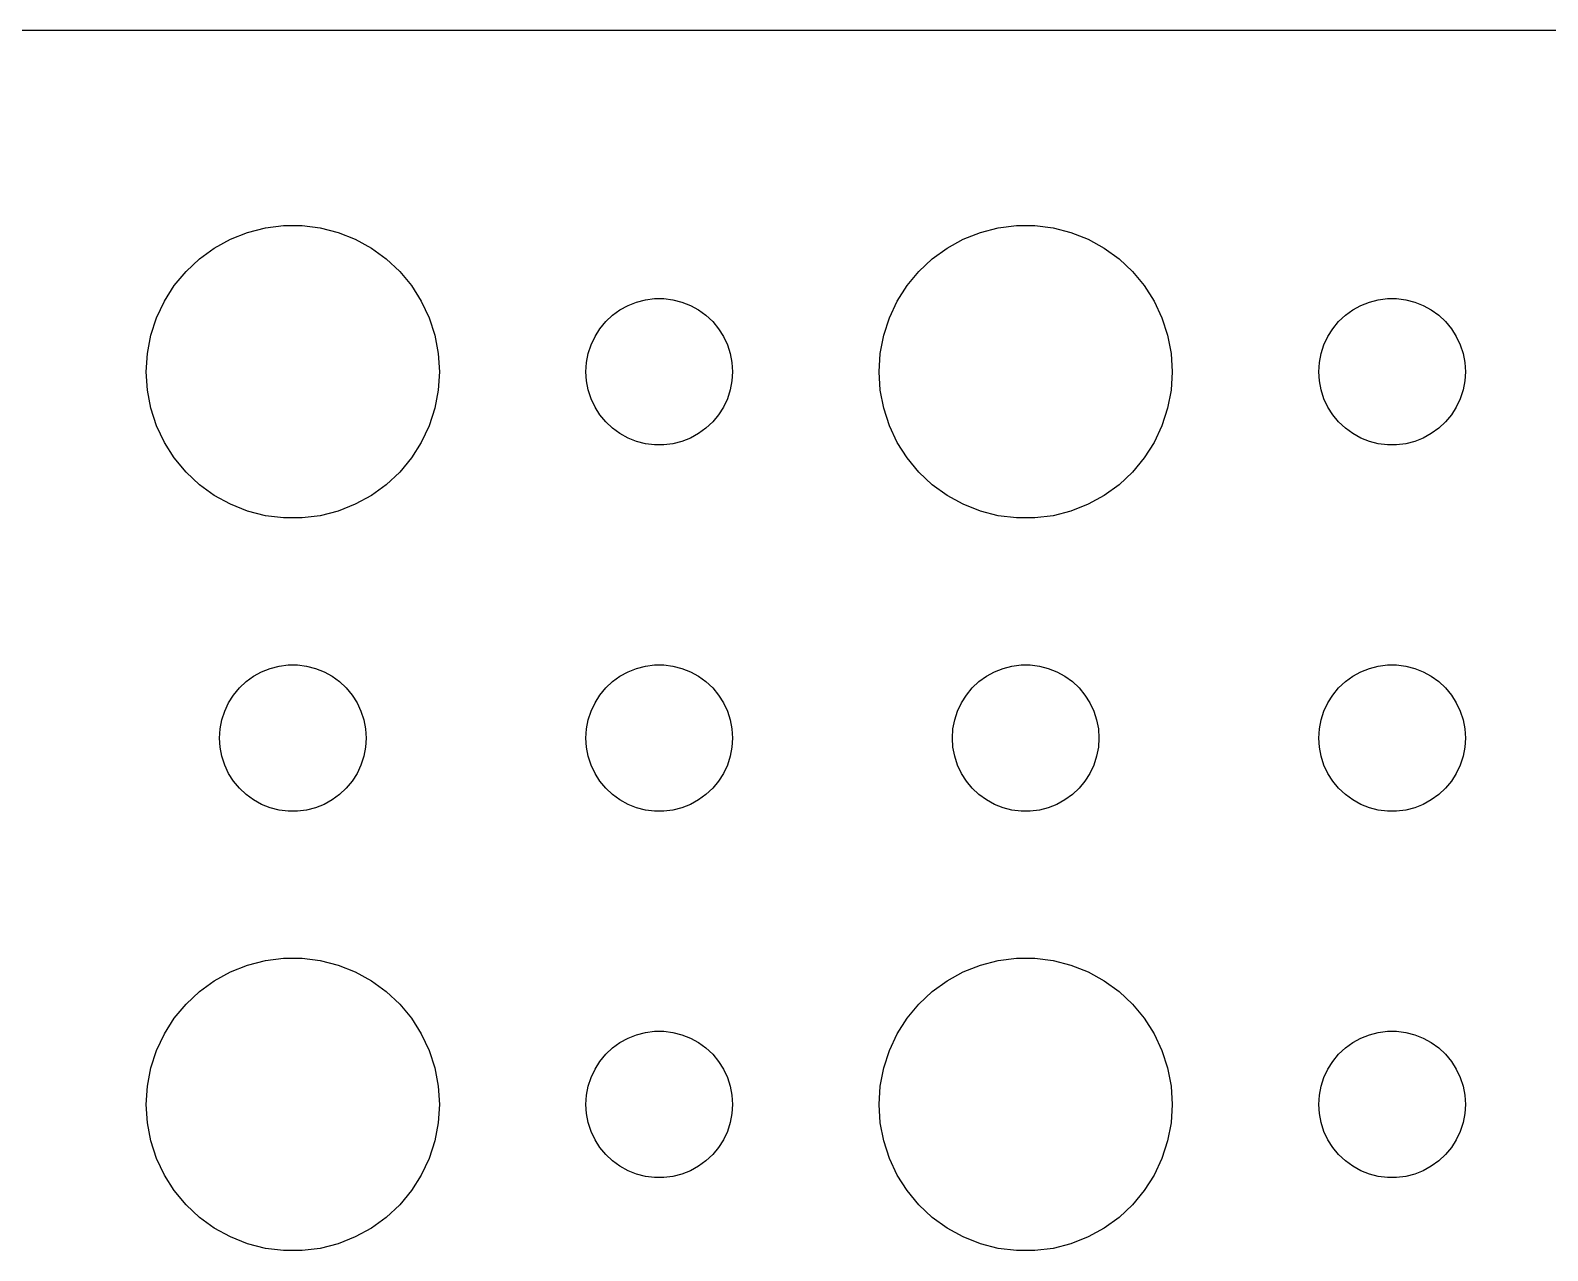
# Model space of a CAD drawing. Header units: metres. Extents: x -134 to 134, y 62 to 166.
# Drawn here: x -102.87 to -71.81, y 141.01 to 165.99 of the extents above; entities that cross this region are included whole.
import ezdxf

# ---------------------------------------------------------------- set-up
doc = ezdxf.new("R2010")
doc.units = ezdxf.units.M

msp = doc.modelspace()

# ---------------------------------------------------------------- linework, layer by layer
for p, q in [((129.814, 165.99), (-129.814, 165.99)), ((-98.7773, 161.714), (-98.427, 161.853)), ((-98.427, 161.853), (-98.0621, 161.947)), ((-98.0621, 161.947), (-97.6884, 161.994)), ((-97.6884, 161.994), (-97.3116, 161.994)), ((-97.3116, 161.994), (-96.9379, 161.947)), ((-96.9379, 161.947), (-96.573, 161.853)), ((-96.573, 161.853), (-96.2227, 161.714)), ((-83.7773, 161.714), (-83.427, 161.853)), ((-83.427, 161.853), (-83.0621, 161.947)), ((-83.0621, 161.947), (-82.6884, 161.994)), ((-82.6884, 161.994), (-82.3116, 161.994)), ((-82.3116, 161.994), (-81.9379, 161.947)), ((-81.9379, 161.947), (-81.573, 161.853)), ((-81.573, 161.853), (-81.2227, 161.714)), ((-99.4123, 161.312), (-99.1075, 161.533)), ((-99.1075, 161.533), (-98.7773, 161.714)), ((-96.2227, 161.714), (-95.8925, 161.533)), ((-95.8925, 161.533), (-95.5877, 161.312)), ((-84.4123, 161.312), (-84.1075, 161.533)), ((-84.1075, 161.533), (-83.7773, 161.714)), ((-81.2227, 161.714), (-80.8925, 161.533)), ((-80.8925, 161.533), (-80.5877, 161.312)), ((-99.6869, 161.054), (-99.4123, 161.312)), ((-95.5877, 161.312), (-95.3131, 161.054)), ((-84.6869, 161.054), (-84.4123, 161.312)), ((-80.5877, 161.312), (-80.3131, 161.054)), ((-99.927, 160.763), (-99.6869, 161.054)), ((-95.3131, 161.054), (-95.073, 160.763)), ((-84.927, 160.763), (-84.6869, 161.054)), ((-80.3131, 161.054), (-80.073, 160.763)), ((-100.129, 160.445), (-99.927, 160.763)), ((-95.073, 160.763), (-94.8711, 160.445)), ((-85.1289, 160.445), (-84.927, 160.763)), ((-80.073, 160.763), (-79.8711, 160.445)), ((-100.289, 160.104), (-100.129, 160.445)), ((-94.8711, 160.445), (-94.7107, 160.104)), ((-90.9561, 160.156), (-90.8037, 160.266)), ((-90.8037, 160.266), (-90.6387, 160.357)), ((-90.6387, 160.357), (-90.4635, 160.427)), ((-90.4635, 160.427), (-90.2811, 160.473)), ((-90.2811, 160.473), (-90.0942, 160.497)), ((-90.0942, 160.497), (-89.9058, 160.497)), ((-89.9058, 160.497), (-89.7189, 160.473)), ((-89.7189, 160.473), (-89.5365, 160.427)), ((-89.5365, 160.427), (-89.3613, 160.357)), ((-89.3613, 160.357), (-89.1963, 160.266)), ((-89.1963, 160.266), (-89.0439, 160.156)), ((-85.2893, 160.104), (-85.1289, 160.445)), ((-79.8711, 160.445), (-79.7107, 160.104)), ((-75.9561, 160.156), (-75.8037, 160.266)), ((-75.8037, 160.266), (-75.6387, 160.357)), ((-75.6387, 160.357), (-75.4635, 160.427)), ((-75.4635, 160.427), (-75.2811, 160.473)), ((-75.2811, 160.473), (-75.0942, 160.497)), ((-75.0942, 160.497), (-74.9058, 160.497)), ((-74.9058, 160.497), (-74.7189, 160.473)), ((-74.7189, 160.473), (-74.5365, 160.427)), ((-74.5365, 160.427), (-74.3613, 160.357)), ((-74.3613, 160.357), (-74.1963, 160.266)), ((-74.1963, 160.266), (-74.0439, 160.156)), ((-100.406, 159.746), (-100.289, 160.104)), ((-94.7107, 160.104), (-94.5943, 159.746)), ((-91.2135, 159.882), (-91.0934, 160.027)), ((-91.0934, 160.027), (-90.9561, 160.156)), ((-89.0439, 160.156), (-88.9065, 160.027)), ((-88.9065, 160.027), (-88.7865, 159.882)), ((-85.4057, 159.746), (-85.2893, 160.104)), ((-79.7107, 160.104), (-79.5943, 159.746)), ((-76.2135, 159.882), (-76.0934, 160.027)), ((-76.0934, 160.027), (-75.9561, 160.156)), ((-74.0439, 160.156), (-73.9065, 160.027)), ((-73.9065, 160.027), (-73.7865, 159.882)), ((-100.476, 159.376), (-100.406, 159.746)), ((-94.5943, 159.746), (-94.5237, 159.376)), ((-91.3947, 159.552), (-91.3145, 159.723)), ((-91.3145, 159.723), (-91.2135, 159.882)), ((-88.7865, 159.882), (-88.6855, 159.723)), ((-88.6855, 159.723), (-88.6053, 159.552)), ((-85.4763, 159.376), (-85.4057, 159.746)), ((-79.5943, 159.746), (-79.5237, 159.376)), ((-76.3947, 159.552), (-76.3145, 159.723)), ((-76.3145, 159.723), (-76.2135, 159.882)), ((-73.7865, 159.882), (-73.6855, 159.723)), ((-73.6855, 159.723), (-73.6053, 159.552)), ((-100.5, 159), (-100.476, 159.376)), ((-94.5237, 159.376), (-94.5, 159)), ((-91.4882, 159.188), (-91.4529, 159.373)), ((-91.4529, 159.373), (-91.3947, 159.552)), ((-88.6053, 159.552), (-88.5471, 159.373)), ((-88.5471, 159.373), (-88.5118, 159.188)), ((-85.5, 159), (-85.4763, 159.376)), ((-79.5237, 159.376), (-79.5, 159)), ((-76.4882, 159.188), (-76.4529, 159.373)), ((-76.4529, 159.373), (-76.3947, 159.552)), ((-73.6053, 159.552), (-73.5471, 159.373)), ((-73.5471, 159.373), (-73.5118, 159.188)), ((-91.5, 159), (-91.4882, 159.188)), ((-88.5118, 159.188), (-88.5, 159)), ((-76.5, 159), (-76.4882, 159.188)), ((-73.5118, 159.188), (-73.5, 159)), ((-100.476, 158.624), (-100.5, 159)), ((-94.5, 159), (-94.5237, 158.624)), ((-91.4882, 158.812), (-91.5, 159)), ((-91.4529, 158.627), (-91.4882, 158.812)), ((-88.5118, 158.812), (-88.5471, 158.627)), ((-88.5, 159), (-88.5118, 158.812)), ((-85.4763, 158.624), (-85.5, 159)), ((-79.5, 159), (-79.5237, 158.624)), ((-76.4882, 158.812), (-76.5, 159)), ((-76.4529, 158.627), (-76.4882, 158.812)), ((-73.5118, 158.812), (-73.5471, 158.627)), ((-73.5, 159), (-73.5118, 158.812)), ((-100.406, 158.254), (-100.476, 158.624)), ((-94.5237, 158.624), (-94.5943, 158.254)), ((-91.3947, 158.448), (-91.4529, 158.627)), ((-91.3145, 158.277), (-91.3947, 158.448)), ((-88.6053, 158.448), (-88.6855, 158.277)), ((-88.5471, 158.627), (-88.6053, 158.448)), ((-85.4057, 158.254), (-85.4763, 158.624)), ((-79.5237, 158.624), (-79.5943, 158.254)), ((-76.3947, 158.448), (-76.4529, 158.627)), ((-76.3145, 158.277), (-76.3947, 158.448)), ((-73.6053, 158.448), (-73.6855, 158.277)), ((-73.5471, 158.627), (-73.6053, 158.448)), ((-100.289, 157.896), (-100.406, 158.254)), ((-94.5943, 158.254), (-94.7107, 157.896)), ((-91.2135, 158.118), (-91.3145, 158.277)), ((-91.0934, 157.973), (-91.2135, 158.118)), ((-88.7865, 158.118), (-88.9065, 157.973)), ((-88.6855, 158.277), (-88.7865, 158.118)), ((-85.2893, 157.896), (-85.4057, 158.254)), ((-79.5943, 158.254), (-79.7107, 157.896)), ((-76.2135, 158.118), (-76.3145, 158.277)), ((-76.0934, 157.973), (-76.2135, 158.118)), ((-73.7865, 158.118), (-73.9065, 157.973)), ((-73.6855, 158.277), (-73.7865, 158.118)), ((-100.129, 157.555), (-100.289, 157.896)), ((-94.7107, 157.896), (-94.8711, 157.555)), ((-90.9561, 157.844), (-91.0934, 157.973)), ((-90.8037, 157.734), (-90.9561, 157.844)), ((-89.0439, 157.844), (-89.1963, 157.734)), ((-88.9065, 157.973), (-89.0439, 157.844)), ((-85.1289, 157.555), (-85.2893, 157.896)), ((-79.7107, 157.896), (-79.8711, 157.555)), ((-75.9561, 157.844), (-76.0934, 157.973)), ((-75.8037, 157.734), (-75.9561, 157.844)), ((-74.0439, 157.844), (-74.1963, 157.734)), ((-73.9065, 157.973), (-74.0439, 157.844)), ((-99.927, 157.237), (-100.129, 157.555)), ((-94.8711, 157.555), (-95.073, 157.237)), ((-90.6387, 157.643), (-90.8037, 157.734)), ((-90.4635, 157.573), (-90.6387, 157.643)), ((-90.2811, 157.527), (-90.4635, 157.573)), ((-90.0942, 157.503), (-90.2811, 157.527)), ((-89.9058, 157.503), (-90.0942, 157.503)), ((-89.7189, 157.527), (-89.9058, 157.503)), ((-89.5365, 157.573), (-89.7189, 157.527)), ((-89.3613, 157.643), (-89.5365, 157.573)), ((-89.1963, 157.734), (-89.3613, 157.643)), ((-84.927, 157.237), (-85.1289, 157.555)), ((-79.8711, 157.555), (-80.073, 157.237)), ((-75.6387, 157.643), (-75.8037, 157.734)), ((-75.4635, 157.573), (-75.6387, 157.643)), ((-75.2811, 157.527), (-75.4635, 157.573)), ((-75.0942, 157.503), (-75.2811, 157.527)), ((-74.9058, 157.503), (-75.0942, 157.503)), ((-74.7189, 157.527), (-74.9058, 157.503)), ((-74.5365, 157.573), (-74.7189, 157.527)), ((-74.3613, 157.643), (-74.5365, 157.573)), ((-74.1963, 157.734), (-74.3613, 157.643)), ((-99.6869, 156.946), (-99.927, 157.237)), ((-95.073, 157.237), (-95.3131, 156.946)), ((-84.6869, 156.946), (-84.927, 157.237)), ((-80.073, 157.237), (-80.3131, 156.946)), ((-99.4123, 156.688), (-99.6869, 156.946)), ((-95.3131, 156.946), (-95.5877, 156.688)), ((-84.4123, 156.688), (-84.6869, 156.946)), ((-80.3131, 156.946), (-80.5877, 156.688)), ((-99.1075, 156.467), (-99.4123, 156.688)), ((-95.5877, 156.688), (-95.8925, 156.467)), ((-84.1075, 156.467), (-84.4123, 156.688)), ((-80.5877, 156.688), (-80.8925, 156.467)), ((-98.7773, 156.286), (-99.1075, 156.467)), ((-98.427, 156.147), (-98.7773, 156.286)), ((-96.2227, 156.286), (-96.573, 156.147)), ((-95.8925, 156.467), (-96.2227, 156.286)), ((-83.7773, 156.286), (-84.1075, 156.467)), ((-83.427, 156.147), (-83.7773, 156.286)), ((-81.2227, 156.286), (-81.573, 156.147)), ((-80.8925, 156.467), (-81.2227, 156.286)), ((-98.0621, 156.053), (-98.427, 156.147)), ((-97.6884, 156.006), (-98.0621, 156.053)), ((-97.3116, 156.006), (-97.6884, 156.006)), ((-96.9379, 156.053), (-97.3116, 156.006)), ((-96.573, 156.147), (-96.9379, 156.053)), ((-83.0621, 156.053), (-83.427, 156.147)), ((-82.6884, 156.006), (-83.0621, 156.053)), ((-82.3116, 156.006), (-82.6884, 156.006)), ((-81.9379, 156.053), (-82.3116, 156.006)), ((-81.573, 156.147), (-81.9379, 156.053)), ((-98.3037, 152.766), (-98.1387, 152.857)), ((-98.1387, 152.857), (-97.9635, 152.927)), ((-97.9635, 152.927), (-97.7811, 152.973)), ((-97.7811, 152.973), (-97.5942, 152.997)), ((-97.5942, 152.997), (-97.4058, 152.997)), ((-97.4058, 152.997), (-97.2189, 152.973)), ((-97.2189, 152.973), (-97.0365, 152.927)), ((-97.0365, 152.927), (-96.8613, 152.857)), ((-96.8613, 152.857), (-96.6963, 152.766)), ((-90.8037, 152.766), (-90.6387, 152.857)), ((-90.6387, 152.857), (-90.4635, 152.927)), ((-90.4635, 152.927), (-90.2811, 152.973)), ((-90.2811, 152.973), (-90.0942, 152.997)), ((-90.0942, 152.997), (-89.9058, 152.997)), ((-89.9058, 152.997), (-89.7189, 152.973)), ((-89.7189, 152.973), (-89.5365, 152.927)), ((-89.5365, 152.927), (-89.3613, 152.857)), ((-89.3613, 152.857), (-89.1963, 152.766)), ((-83.3037, 152.766), (-83.1387, 152.857)), ((-83.1387, 152.857), (-82.9635, 152.927)), ((-82.9635, 152.927), (-82.7811, 152.973)), ((-82.7811, 152.973), (-82.5942, 152.997)), ((-82.5942, 152.997), (-82.4058, 152.997)), ((-82.4058, 152.997), (-82.2189, 152.973)), ((-82.2189, 152.973), (-82.0365, 152.927)), ((-82.0365, 152.927), (-81.8613, 152.857)), ((-81.8613, 152.857), (-81.6963, 152.766)), ((-75.8037, 152.766), (-75.6387, 152.857)), ((-75.6387, 152.857), (-75.4635, 152.927)), ((-75.4635, 152.927), (-75.2811, 152.973)), ((-75.2811, 152.973), (-75.0942, 152.997)), ((-75.0942, 152.997), (-74.9058, 152.997)), ((-74.9058, 152.997), (-74.7189, 152.973)), ((-74.7189, 152.973), (-74.5365, 152.927)), ((-74.5365, 152.927), (-74.3613, 152.857)), ((-74.3613, 152.857), (-74.1963, 152.766)), ((-98.7135, 152.382), (-98.5934, 152.527)), ((-98.5934, 152.527), (-98.4561, 152.656)), ((-98.4561, 152.656), (-98.3037, 152.766)), ((-96.6963, 152.766), (-96.5439, 152.656)), ((-96.5439, 152.656), (-96.4065, 152.527)), ((-96.4065, 152.527), (-96.2865, 152.382)), ((-91.2135, 152.382), (-91.0934, 152.527)), ((-91.0934, 152.527), (-90.9561, 152.656)), ((-90.9561, 152.656), (-90.8037, 152.766)), ((-89.1963, 152.766), (-89.0439, 152.656)), ((-89.0439, 152.656), (-88.9065, 152.527)), ((-88.9065, 152.527), (-88.7865, 152.382)), ((-83.7135, 152.382), (-83.5934, 152.527)), ((-83.5934, 152.527), (-83.4561, 152.656)), ((-83.4561, 152.656), (-83.3037, 152.766)), ((-81.6963, 152.766), (-81.5439, 152.656)), ((-81.5439, 152.656), (-81.4065, 152.527)), ((-81.4065, 152.527), (-81.2865, 152.382)), ((-76.2135, 152.382), (-76.0934, 152.527)), ((-76.0934, 152.527), (-75.9561, 152.656)), ((-75.9561, 152.656), (-75.8037, 152.766)), ((-74.1963, 152.766), (-74.0439, 152.656)), ((-74.0439, 152.656), (-73.9065, 152.527)), ((-73.9065, 152.527), (-73.7865, 152.382)), ((-98.8947, 152.052), (-98.8145, 152.223)), ((-98.8145, 152.223), (-98.7135, 152.382)), ((-96.2865, 152.382), (-96.1855, 152.223)), ((-96.1855, 152.223), (-96.1053, 152.052)), ((-91.3947, 152.052), (-91.3145, 152.223)), ((-91.3145, 152.223), (-91.2135, 152.382)), ((-88.7865, 152.382), (-88.6855, 152.223)), ((-88.6855, 152.223), (-88.6053, 152.052)), ((-83.8947, 152.052), (-83.8145, 152.223)), ((-83.8145, 152.223), (-83.7135, 152.382)), ((-81.2865, 152.382), (-81.1855, 152.223)), ((-81.1855, 152.223), (-81.1053, 152.052)), ((-76.3947, 152.052), (-76.3145, 152.223)), ((-76.3145, 152.223), (-76.2135, 152.382)), ((-73.7865, 152.382), (-73.6855, 152.223)), ((-73.6855, 152.223), (-73.6053, 152.052)), ((-98.9529, 151.873), (-98.8947, 152.052)), ((-96.1053, 152.052), (-96.0471, 151.873)), ((-91.4529, 151.873), (-91.3947, 152.052)), ((-88.6053, 152.052), (-88.5471, 151.873)), ((-83.9529, 151.873), (-83.8947, 152.052)), ((-81.1053, 152.052), (-81.0471, 151.873)), ((-76.4529, 151.873), (-76.3947, 152.052)), ((-73.6053, 152.052), (-73.5471, 151.873)), ((-99, 151.5), (-98.9882, 151.688)), ((-98.9882, 151.688), (-98.9529, 151.873)), ((-96.0471, 151.873), (-96.0118, 151.688)), ((-96.0118, 151.688), (-96, 151.5)), ((-91.5, 151.5), (-91.4882, 151.688)), ((-91.4882, 151.688), (-91.4529, 151.873)), ((-88.5471, 151.873), (-88.5118, 151.688)), ((-88.5118, 151.688), (-88.5, 151.5)), ((-84, 151.5), (-83.9882, 151.688)), ((-83.9882, 151.688), (-83.9529, 151.873)), ((-81.0471, 151.873), (-81.0118, 151.688)), ((-81.0118, 151.688), (-81, 151.5)), ((-76.5, 151.5), (-76.4882, 151.688)), ((-76.4882, 151.688), (-76.4529, 151.873)), ((-73.5471, 151.873), (-73.5118, 151.688)), ((-73.5118, 151.688), (-73.5, 151.5)), ((-98.9882, 151.312), (-99, 151.5)), ((-98.9529, 151.127), (-98.9882, 151.312)), ((-96.0118, 151.312), (-96.0471, 151.127)), ((-96, 151.5), (-96.0118, 151.312)), ((-91.4882, 151.312), (-91.5, 151.5)), ((-91.4529, 151.127), (-91.4882, 151.312)), ((-88.5118, 151.312), (-88.5471, 151.127)), ((-88.5, 151.5), (-88.5118, 151.312)), ((-83.9882, 151.312), (-84, 151.5)), ((-83.9529, 151.127), (-83.9882, 151.312)), ((-81.0118, 151.312), (-81.0471, 151.127)), ((-81, 151.5), (-81.0118, 151.312)), ((-76.4882, 151.312), (-76.5, 151.5)), ((-76.4529, 151.127), (-76.4882, 151.312)), ((-73.5118, 151.312), (-73.5471, 151.127)), ((-73.5, 151.5), (-73.5118, 151.312)), ((-98.8947, 150.948), (-98.9529, 151.127)), ((-98.8145, 150.777), (-98.8947, 150.948)), ((-96.1053, 150.948), (-96.1855, 150.777)), ((-96.0471, 151.127), (-96.1053, 150.948)), ((-91.3947, 150.948), (-91.4529, 151.127)), ((-91.3145, 150.777), (-91.3947, 150.948)), ((-88.6053, 150.948), (-88.6855, 150.777)), ((-88.5471, 151.127), (-88.6053, 150.948)), ((-83.8947, 150.948), (-83.9529, 151.127)), ((-83.8145, 150.777), (-83.8947, 150.948)), ((-81.1053, 150.948), (-81.1855, 150.777)), ((-81.0471, 151.127), (-81.1053, 150.948)), ((-76.3947, 150.948), (-76.4529, 151.127)), ((-76.3145, 150.777), (-76.3947, 150.948)), ((-73.6053, 150.948), (-73.6855, 150.777)), ((-73.5471, 151.127), (-73.6053, 150.948)), ((-98.7135, 150.618), (-98.8145, 150.777)), ((-96.1855, 150.777), (-96.2865, 150.618)), ((-91.2135, 150.618), (-91.3145, 150.777)), ((-88.6855, 150.777), (-88.7865, 150.618)), ((-83.7135, 150.618), (-83.8145, 150.777)), ((-81.1855, 150.777), (-81.2865, 150.618)), ((-76.2135, 150.618), (-76.3145, 150.777)), ((-73.6855, 150.777), (-73.7865, 150.618)), ((-98.5934, 150.473), (-98.7135, 150.618)), ((-98.4561, 150.344), (-98.5934, 150.473)), ((-98.3037, 150.234), (-98.4561, 150.344)), ((-96.5439, 150.344), (-96.6963, 150.234)), ((-96.4065, 150.473), (-96.5439, 150.344)), ((-96.2865, 150.618), (-96.4065, 150.473)), ((-91.0934, 150.473), (-91.2135, 150.618)), ((-90.9561, 150.344), (-91.0934, 150.473)), ((-90.8037, 150.234), (-90.9561, 150.344)), ((-89.0439, 150.344), (-89.1963, 150.234)), ((-88.9065, 150.473), (-89.0439, 150.344)), ((-88.7865, 150.618), (-88.9065, 150.473)), ((-83.5934, 150.473), (-83.7135, 150.618)), ((-83.4561, 150.344), (-83.5934, 150.473)), ((-83.3037, 150.234), (-83.4561, 150.344)), ((-81.5439, 150.344), (-81.6963, 150.234)), ((-81.4065, 150.473), (-81.5439, 150.344)), ((-81.2865, 150.618), (-81.4065, 150.473)), ((-76.0934, 150.473), (-76.2135, 150.618)), ((-75.9561, 150.344), (-76.0934, 150.473)), ((-75.8037, 150.234), (-75.9561, 150.344)), ((-74.0439, 150.344), (-74.1963, 150.234)), ((-73.9065, 150.473), (-74.0439, 150.344)), ((-73.7865, 150.618), (-73.9065, 150.473)), ((-98.1387, 150.143), (-98.3037, 150.234)), ((-97.9635, 150.073), (-98.1387, 150.143)), ((-97.7811, 150.027), (-97.9635, 150.073)), ((-97.5942, 150.003), (-97.7811, 150.027)), ((-97.2189, 150.027), (-97.4058, 150.003)), ((-97.0365, 150.073), (-97.2189, 150.027)), ((-96.8613, 150.143), (-97.0365, 150.073)), ((-96.6963, 150.234), (-96.8613, 150.143)), ((-90.6387, 150.143), (-90.8037, 150.234)), ((-90.4635, 150.073), (-90.6387, 150.143)), ((-90.2811, 150.027), (-90.4635, 150.073)), ((-90.0942, 150.003), (-90.2811, 150.027)), ((-89.7189, 150.027), (-89.9058, 150.003)), ((-89.5365, 150.073), (-89.7189, 150.027)), ((-89.3613, 150.143), (-89.5365, 150.073)), ((-89.1963, 150.234), (-89.3613, 150.143)), ((-83.1387, 150.143), (-83.3037, 150.234)), ((-82.9635, 150.073), (-83.1387, 150.143)), ((-82.7811, 150.027), (-82.9635, 150.073)), ((-82.5942, 150.003), (-82.7811, 150.027)), ((-82.2189, 150.027), (-82.4058, 150.003)), ((-82.0365, 150.073), (-82.2189, 150.027)), ((-81.8613, 150.143), (-82.0365, 150.073)), ((-81.6963, 150.234), (-81.8613, 150.143)), ((-75.6387, 150.143), (-75.8037, 150.234)), ((-75.4635, 150.073), (-75.6387, 150.143)), ((-75.2811, 150.027), (-75.4635, 150.073)), ((-75.0942, 150.003), (-75.2811, 150.027)), ((-74.7189, 150.027), (-74.9058, 150.003)), ((-74.5365, 150.073), (-74.7189, 150.027)), ((-74.3613, 150.143), (-74.5365, 150.073)), ((-74.1963, 150.234), (-74.3613, 150.143)), ((-97.4058, 150.003), (-97.5942, 150.003)), ((-89.9058, 150.003), (-90.0942, 150.003)), ((-82.4058, 150.003), (-82.5942, 150.003)), ((-74.9058, 150.003), (-75.0942, 150.003)), ((-98.427, 146.853), (-98.0621, 146.947)), ((-98.0621, 146.947), (-97.6884, 146.994)), ((-97.6884, 146.994), (-97.3116, 146.994)), ((-97.3116, 146.994), (-96.9379, 146.947)), ((-96.9379, 146.947), (-96.573, 146.853)), ((-83.427, 146.853), (-83.0621, 146.947)), ((-83.0621, 146.947), (-82.6884, 146.994)), ((-82.6884, 146.994), (-82.3116, 146.994)), ((-82.3116, 146.994), (-81.9379, 146.947)), ((-81.9379, 146.947), (-81.573, 146.853)), ((-99.1075, 146.533), (-98.7773, 146.714)), ((-98.7773, 146.714), (-98.427, 146.853)), ((-96.573, 146.853), (-96.2227, 146.714)), ((-96.2227, 146.714), (-95.8925, 146.533)), ((-84.1075, 146.533), (-83.7773, 146.714)), ((-83.7773, 146.714), (-83.427, 146.853)), ((-81.573, 146.853), (-81.2227, 146.714)), ((-81.2227, 146.714), (-80.8925, 146.533)), ((-99.6869, 146.054), (-99.4123, 146.312)), ((-99.4123, 146.312), (-99.1075, 146.533)), ((-95.8925, 146.533), (-95.5877, 146.312)), ((-95.5877, 146.312), (-95.3131, 146.054)), ((-84.6869, 146.054), (-84.4123, 146.312)), ((-84.4123, 146.312), (-84.1075, 146.533)), ((-80.8925, 146.533), (-80.5877, 146.312)), ((-80.5877, 146.312), (-80.3131, 146.054)), ((-99.927, 145.763), (-99.6869, 146.054)), ((-95.3131, 146.054), (-95.073, 145.763)), ((-84.927, 145.763), (-84.6869, 146.054)), ((-80.3131, 146.054), (-80.073, 145.763)), ((-100.129, 145.445), (-99.927, 145.763)), ((-95.073, 145.763), (-94.8711, 145.445)), ((-85.1289, 145.445), (-84.927, 145.763)), ((-80.073, 145.763), (-79.8711, 145.445)), ((-100.289, 145.104), (-100.129, 145.445)), ((-94.8711, 145.445), (-94.7107, 145.104)), ((-90.8037, 145.266), (-90.6387, 145.357)), ((-90.6387, 145.357), (-90.4635, 145.427)), ((-90.4635, 145.427), (-90.2811, 145.473)), ((-90.2811, 145.473), (-90.0942, 145.497)), ((-90.0942, 145.497), (-89.9058, 145.497)), ((-89.9058, 145.497), (-89.7189, 145.473)), ((-89.7189, 145.473), (-89.5365, 145.427)), ((-89.5365, 145.427), (-89.3613, 145.357)), ((-89.3613, 145.357), (-89.1963, 145.266)), ((-85.2893, 145.104), (-85.1289, 145.445)), ((-79.8711, 145.445), (-79.7107, 145.104)), ((-75.8037, 145.266), (-75.6387, 145.357)), ((-75.6387, 145.357), (-75.4635, 145.427)), ((-75.4635, 145.427), (-75.2811, 145.473)), ((-75.2811, 145.473), (-75.0942, 145.497)), ((-75.0942, 145.497), (-74.9058, 145.497)), ((-74.9058, 145.497), (-74.7189, 145.473)), ((-74.7189, 145.473), (-74.5365, 145.427)), ((-74.5365, 145.427), (-74.3613, 145.357)), ((-74.3613, 145.357), (-74.1963, 145.266)), ((-100.406, 144.746), (-100.289, 145.104)), ((-94.7107, 145.104), (-94.5943, 144.746)), ((-91.0934, 145.027), (-90.9561, 145.156)), ((-90.9561, 145.156), (-90.8037, 145.266)), ((-89.1963, 145.266), (-89.0439, 145.156)), ((-89.0439, 145.156), (-88.9065, 145.027)), ((-85.4057, 144.746), (-85.2893, 145.104)), ((-79.7107, 145.104), (-79.5943, 144.746)), ((-76.0934, 145.027), (-75.9561, 145.156)), ((-75.9561, 145.156), (-75.8037, 145.266)), ((-74.1963, 145.266), (-74.0439, 145.156)), ((-74.0439, 145.156), (-73.9065, 145.027)), ((-100.476, 144.376), (-100.406, 144.746)), ((-94.5943, 144.746), (-94.5237, 144.376)), ((-91.3145, 144.723), (-91.2135, 144.882)), ((-91.2135, 144.882), (-91.0934, 145.027)), ((-88.9065, 145.027), (-88.7865, 144.882)), ((-88.7865, 144.882), (-88.6855, 144.723)), ((-85.4763, 144.376), (-85.4057, 144.746)), ((-79.5943, 144.746), (-79.5237, 144.376)), ((-76.3145, 144.723), (-76.2135, 144.882)), ((-76.2135, 144.882), (-76.0934, 145.027)), ((-73.9065, 145.027), (-73.7865, 144.882)), ((-73.7865, 144.882), (-73.6855, 144.723)), ((-91.4529, 144.373), (-91.3947, 144.552)), ((-91.3947, 144.552), (-91.3145, 144.723)), ((-88.6855, 144.723), (-88.6053, 144.552)), ((-88.6053, 144.552), (-88.5471, 144.373)), ((-76.4529, 144.373), (-76.3947, 144.552)), ((-76.3947, 144.552), (-76.3145, 144.723)), ((-73.6855, 144.723), (-73.6053, 144.552)), ((-73.6053, 144.552), (-73.5471, 144.373)), ((-100.5, 144), (-100.476, 144.376)), ((-94.5237, 144.376), (-94.5, 144)), ((-91.5, 144), (-91.4882, 144.188)), ((-91.4882, 144.188), (-91.4529, 144.373)), ((-88.5471, 144.373), (-88.5118, 144.188)), ((-88.5118, 144.188), (-88.5, 144)), ((-85.5, 144), (-85.4763, 144.376)), ((-79.5237, 144.376), (-79.5, 144)), ((-76.5, 144), (-76.4882, 144.188)), ((-76.4882, 144.188), (-76.4529, 144.373)), ((-73.5471, 144.373), (-73.5118, 144.188)), ((-73.5118, 144.188), (-73.5, 144)), ((-100.476, 143.624), (-100.5, 144)), ((-94.5, 144), (-94.5237, 143.624)), ((-91.4882, 143.812), (-91.5, 144)), ((-91.4529, 143.627), (-91.4882, 143.812)), ((-88.5118, 143.812), (-88.5471, 143.627)), ((-88.5, 144), (-88.5118, 143.812)), ((-85.4763, 143.624), (-85.5, 144)), ((-79.5, 144), (-79.5237, 143.624)), ((-76.4882, 143.812), (-76.5, 144)), ((-76.4529, 143.627), (-76.4882, 143.812)), ((-73.5118, 143.812), (-73.5471, 143.627)), ((-73.5, 144), (-73.5118, 143.812)), ((-100.406, 143.254), (-100.476, 143.624)), ((-94.5237, 143.624), (-94.5943, 143.254)), ((-91.3947, 143.448), (-91.4529, 143.627)), ((-88.5471, 143.627), (-88.6053, 143.448)), ((-85.4057, 143.254), (-85.4763, 143.624)), ((-79.5237, 143.624), (-79.5943, 143.254)), ((-76.3947, 143.448), (-76.4529, 143.627)), ((-73.5471, 143.627), (-73.6053, 143.448)), ((-100.289, 142.896), (-100.406, 143.254)), ((-94.5943, 143.254), (-94.7107, 142.896)), ((-91.3145, 143.277), (-91.3947, 143.448)), ((-91.2135, 143.118), (-91.3145, 143.277)), ((-88.6855, 143.277), (-88.7865, 143.118)), ((-88.6053, 143.448), (-88.6855, 143.277)), ((-85.2893, 142.896), (-85.4057, 143.254)), ((-79.5943, 143.254), (-79.7107, 142.896)), ((-76.3145, 143.277), (-76.3947, 143.448)), ((-76.2135, 143.118), (-76.3145, 143.277)), ((-73.6855, 143.277), (-73.7865, 143.118)), ((-73.6053, 143.448), (-73.6855, 143.277)), ((-100.129, 142.555), (-100.289, 142.896)), ((-94.7107, 142.896), (-94.8711, 142.555)), ((-91.0934, 142.973), (-91.2135, 143.118)), ((-90.9561, 142.844), (-91.0934, 142.973)), ((-88.9065, 142.973), (-89.0439, 142.844)), ((-88.7865, 143.118), (-88.9065, 142.973)), ((-85.1289, 142.555), (-85.2893, 142.896)), ((-79.7107, 142.896), (-79.8711, 142.555)), ((-76.0934, 142.973), (-76.2135, 143.118)), ((-75.9561, 142.844), (-76.0934, 142.973)), ((-73.9065, 142.973), (-74.0439, 142.844)), ((-73.7865, 143.118), (-73.9065, 142.973)), ((-90.8037, 142.734), (-90.9561, 142.844)), ((-90.6387, 142.643), (-90.8037, 142.734)), ((-90.4635, 142.573), (-90.6387, 142.643)), ((-90.2811, 142.527), (-90.4635, 142.573)), ((-89.5365, 142.573), (-89.7189, 142.527)), ((-89.3613, 142.643), (-89.5365, 142.573)), ((-89.1963, 142.734), (-89.3613, 142.643)), ((-89.0439, 142.844), (-89.1963, 142.734)), ((-75.8037, 142.734), (-75.9561, 142.844)), ((-75.6387, 142.643), (-75.8037, 142.734)), ((-75.4635, 142.573), (-75.6387, 142.643)), ((-75.2811, 142.527), (-75.4635, 142.573)), ((-74.5365, 142.573), (-74.7189, 142.527)), ((-74.3613, 142.643), (-74.5365, 142.573)), ((-74.1963, 142.734), (-74.3613, 142.643)), ((-74.0439, 142.844), (-74.1963, 142.734)), ((-99.927, 142.237), (-100.129, 142.555)), ((-94.8711, 142.555), (-95.073, 142.237)), ((-90.0942, 142.503), (-90.2811, 142.527)), ((-89.9058, 142.503), (-90.0942, 142.503)), ((-89.7189, 142.527), (-89.9058, 142.503)), ((-84.927, 142.237), (-85.1289, 142.555)), ((-79.8711, 142.555), (-80.073, 142.237)), ((-75.0942, 142.503), (-75.2811, 142.527)), ((-74.9058, 142.503), (-75.0942, 142.503)), ((-74.7189, 142.527), (-74.9058, 142.503)), ((-99.6869, 141.946), (-99.927, 142.237)), ((-99.4123, 141.688), (-99.6869, 141.946)), ((-95.3131, 141.946), (-95.5877, 141.688)), ((-95.073, 142.237), (-95.3131, 141.946)), ((-84.6869, 141.946), (-84.927, 142.237)), ((-84.4123, 141.688), (-84.6869, 141.946)), ((-80.3131, 141.946), (-80.5877, 141.688)), ((-80.073, 142.237), (-80.3131, 141.946)), ((-99.1075, 141.467), (-99.4123, 141.688)), ((-95.5877, 141.688), (-95.8925, 141.467)), ((-84.1075, 141.467), (-84.4123, 141.688)), ((-80.5877, 141.688), (-80.8925, 141.467)), ((-98.7773, 141.286), (-99.1075, 141.467)), ((-95.8925, 141.467), (-96.2227, 141.286)), ((-83.7773, 141.286), (-84.1075, 141.467)), ((-80.8925, 141.467), (-81.2227, 141.286)), ((-98.427, 141.147), (-98.7773, 141.286)), ((-98.0621, 141.053), (-98.427, 141.147)), ((-97.6884, 141.006), (-98.0621, 141.053)), ((-97.3116, 141.006), (-97.6884, 141.006)), ((-96.9379, 141.053), (-97.3116, 141.006)), ((-96.573, 141.147), (-96.9379, 141.053)), ((-96.2227, 141.286), (-96.573, 141.147)), ((-83.427, 141.147), (-83.7773, 141.286)), ((-83.0621, 141.053), (-83.427, 141.147)), ((-82.6884, 141.006), (-83.0621, 141.053)), ((-82.3116, 141.006), (-82.6884, 141.006)), ((-81.9379, 141.053), (-82.3116, 141.006)), ((-81.573, 141.147), (-81.9379, 141.053)), ((-81.2227, 141.286), (-81.573, 141.147))]:
    msp.add_line(p, q)

doc.saveas('drawing.dxf')
